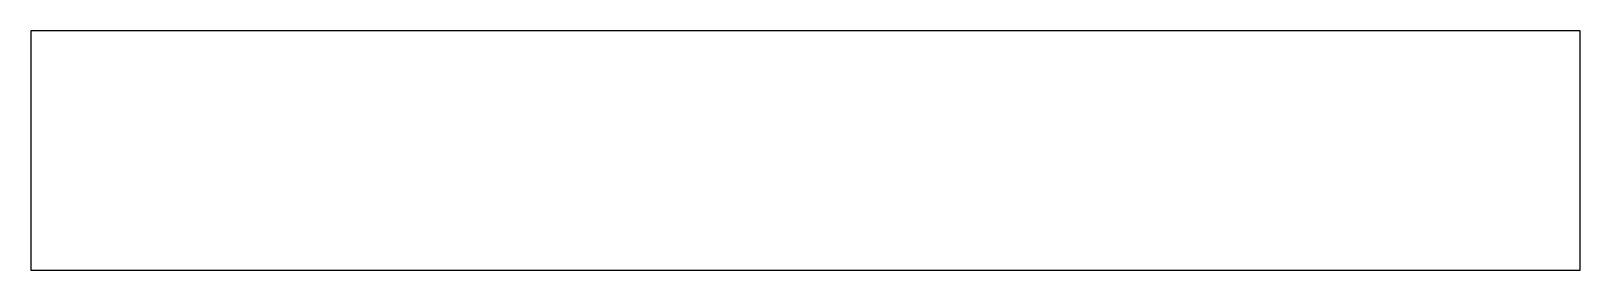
# Model space of a CAD drawing. Header units: metres. Extents: x -18.5 to 13.8, y -1.1 to 46.5.
# Drawn here: x -18.55 to 13.75, y 41.5 to 46.5 of the extents above.
import ezdxf

# ---------------------------------------------------------------- set-up
doc = ezdxf.new("R2010")
doc.units = ezdxf.units.M

msp = doc.modelspace()

# ---------------------------------------------------------------- linework, layer by layer
for p, q in [((-18.49, 46.5), (-18.55, 46.5)), ((-18.55, 46.5), (-18.55, 46.411)), ((-18.55, 46.411), (-18.55, 46.407)), ((-18.55, 46.407), (-18.55, 46.397)), ((-18.55, 46.397), (-18.55, 46.383)), ((-18.55, 46.383), (-18.55, 46.364)), ((-18.55, 46.364), (-18.55, 45.752)), ((-18.357, 46.5), (-18.49, 46.5)), ((-17.078, 46.5), (-18.357, 46.5)), ((-16.932, 46.5), (-17.078, 46.5)), ((-16.733, 46.5), (-16.932, 46.5)), ((-16.477, 46.5), (-16.733, 46.5)), ((-16.175, 46.5), (-16.477, 46.5)), ((-15.855, 46.5), (-16.175, 46.5)), ((-15.565, 46.5), (-15.855, 46.5)), ((-15.364, 46.5), (-15.565, 46.5)), ((-15.293, 46.5), (-15.364, 46.5)), ((5.217, 46.5), (-15.293, 46.5)), ((5.822, 46.5), (5.217, 46.5)), ((12.21, 46.5), (5.822, 46.5)), ((12.245, 46.5), (12.21, 46.5)), ((12.353, 46.5), (12.245, 46.5)), ((12.517, 46.5), (12.353, 46.5)), ((12.708, 46.5), (12.517, 46.5)), ((12.89, 46.5), (12.708, 46.5)), ((13.043, 46.5), (12.89, 46.5)), ((13.157, 46.5), (13.043, 46.5)), ((13.043, 46.5), (13.043, 46.5)), ((13.233, 46.5), (13.157, 46.5)), ((13.276, 46.5), (13.233, 46.5)), ((13.75, 46.5), (13.276, 46.5)), ((13.75, 45.752), (13.75, 46.5)), ((-18.55, 45.752), (-18.55, 41.925)), ((13.75, 41.5), (13.75, 45.752)), ((-18.55, 41.925), (-18.55, 41.5)), ((-18.55, 41.5), (-17.618, 41.5)), ((-17.618, 41.5), (-17.459, 41.5)), ((-17.459, 41.5), (-17.275, 41.5)), ((-17.275, 41.5), (-17.091, 41.5)), ((-17.091, 41.5), (-16.944, 41.5)), ((-16.944, 41.5), (-16.871, 41.5)), ((-16.871, 41.5), (9.223, 41.5)), ((9.223, 41.5), (12.993, 41.5)), ((12.993, 41.5), (13.066, 41.5)), ((13.066, 41.5), (13.167, 41.5)), ((13.167, 41.5), (13.273, 41.5)), ((13.273, 41.5), (13.367, 41.5)), ((13.367, 41.5), (13.44, 41.5)), ((13.44, 41.5), (13.49, 41.5)), ((13.49, 41.5), (13.75, 41.5))]:
    msp.add_line(p, q)

doc.saveas('drawing.dxf')
